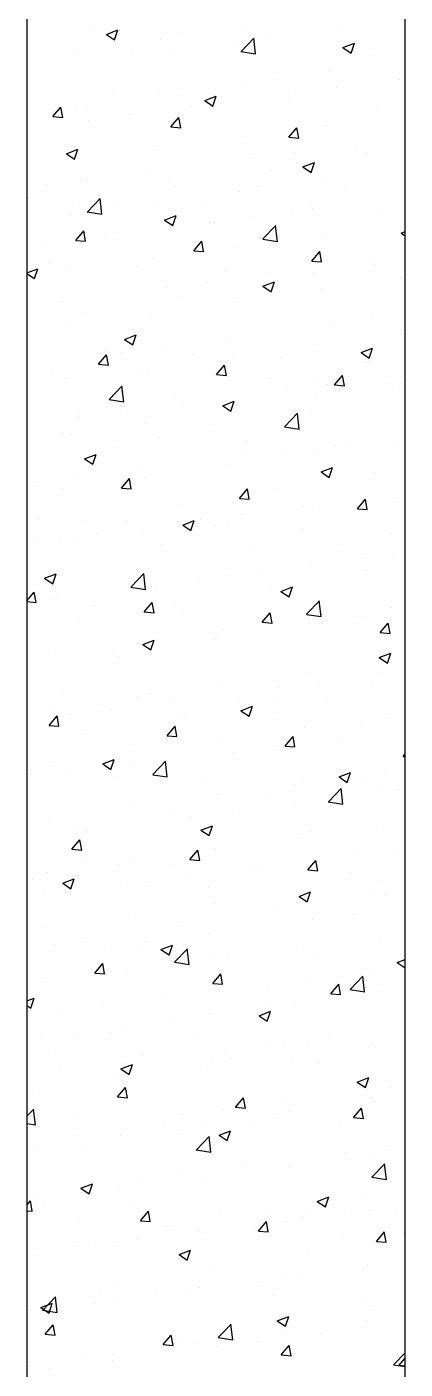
# Model space of a CAD drawing. Header units: millimetres. Extents: x 331487 to 517269, y 198509 to 399936.
# Drawn here: x 442904 to 443134, y 333653 to 334468 of the extents above; entities that cross this region are included whole.
import ezdxf

# ---------------------------------------------------------------- set-up
doc = ezdxf.new("R2010")
doc.units = ezdxf.units.MM
doc.header["$MEASUREMENT"] = 0
doc.layers.add('9th_Column', color=2, linetype='Continuous', lineweight=25)
doc.layers.add('COLUMN', color=6, linetype='Continuous')

msp = doc.modelspace()

# ---------------------------------------------------------------- linework, layer by layer
at = {"layer": '9th_Column'}
for p, q in [((442904.35, 338438.51), (442904.35, 332578.51)), ((443134.35, 332808.51), (443134.35, 338208.51))]:
    msp.add_line(p, q, dxfattribs=at)
at = {"layer": 'COLUMN', "color": 2, "linetype": 'Continuous'}
for p, q in [((442944.7, 334466.43), (442944.7, 334466.43)), ((442952.77, 334463.5), (442959.77, 334466.18)), ((442952.77, 334463.5), (442957.74, 334460.14)), ((442957.74, 334460.14), (442959.76, 334466.18)), ((442960.57, 334465.58), (442960.57, 334465.58)), ((442998.08, 334464.17), (442998.08, 334464.17)), ((443034.63, 334453.17), (443042.42, 334461.29)), ((443037.44, 334467.88), (443037.44, 334467.88)), ((443043.43, 334451.7), (443042.33, 334461.2)), ((443051.46, 334461.92), (443051.46, 334461.92)), ((443094.17, 334467.49), (443094.17, 334467.49)), ((442935, 334453.98), (442935, 334453.98)), ((442985.51, 334460.39), (442985.51, 334460.39)), ((442993.14, 334454.19), (442993.14, 334454.19)), ((443031.02, 334459.18), (443031.02, 334459.18)), ((443034.54, 334453.08), (443043.43, 334451.7)), ((443096.48, 334455.49), (443103.48, 334458.17)), ((443096.48, 334455.49), (443101.46, 334452.13)), ((443101.45, 334452.13), (443103.48, 334458.17)), ((443104.85, 334459.66), (443104.85, 334459.66)), ((442968.11, 334450.9), (442968.11, 334450.9)), ((443115.4, 334450.6), (443115.4, 334450.6)), ((442904.96, 334442.58), (442904.96, 334442.58)), ((443057.08, 334440.59), (443057.08, 334440.59)), ((443087.57, 334441.64), (443087.57, 334441.64)), ((443130.77, 334436.34), (443130.77, 334436.34)), ((442998.76, 334430.58), (442998.76, 334430.58)), ((443036.23, 334434.59), (443036.23, 334434.59)), ((443092.9, 334431.35), (443092.9, 334431.35)), ((442933.78, 334420.69), (442933.78, 334420.69)), ((442940.44, 334420.57), (442940.44, 334420.57)), ((442957.1, 334426.77), (442957.1, 334426.77)), ((442984.29, 334427.1), (442984.29, 334427.1)), ((443010.48, 334424.52), (443010.48, 334424.52)), ((443012.46, 334423.23), (443019.46, 334425.92)), ((443012.46, 334423.23), (443017.43, 334419.88)), ((443017.43, 334419.88), (443019.46, 334425.92)), ((443063.87, 334422.26), (443063.87, 334422.26)), ((443067.87, 334428.05), (443067.87, 334428.05)), ((443117.25, 334420.01), (443117.25, 334420.01)), ((442920.25, 334413.55), (442925.07, 334419.29)), ((442920.25, 334413.55), (442926.23, 334413.02)), ((442926.23, 334413.02), (442925.07, 334419.29)), ((442966.84, 334414.75), (442966.84, 334414.75)), ((442991.98, 334407.27), (442996.8, 334413.02)), ((442997.95, 334406.74), (442996.8, 334413.01)), ((443004.71, 334419.74), (443004.71, 334419.74)), ((442941.8, 334411.46), (442941.8, 334411.46)), ((442991.98, 334407.27), (442997.96, 334406.75)), ((443063.71, 334401), (443068.53, 334406.74)), ((443069.68, 334400.47), (443068.52, 334406.73)), ((443086.36, 334408.35), (443086.36, 334408.35)), ((443035.01, 334401.3), (443035.01, 334401.3)), ((443063.71, 334401), (443069.68, 334400.47)), ((443104.47, 334396.89), (443104.47, 334396.89)), ((442928.44, 334390.98), (442935.44, 334393.67)), ((442928.44, 334390.98), (442933.41, 334387.63)), ((442932.56, 334387.41), (442932.56, 334387.41)), ((442933.41, 334387.62), (442935.43, 334393.67)), ((442983.07, 334393.81), (442983.07, 334393.81)), ((443041.56, 334388.61), (443041.56, 334388.61)), ((443066.59, 334391.91), (443066.59, 334391.91)), ((443111.27, 334390.94), (443111.27, 334390.94)), ((442978.4, 334380.3), (442978.4, 334380.3)), ((443052.95, 334380.92), (443052.95, 334380.92)), ((443072.15, 334382.97), (443079.15, 334385.66)), ((443072.15, 334382.97), (443077.12, 334379.62)), ((443077.12, 334379.62), (443079.15, 334385.66)), ((442915.5, 334372.02), (442915.5, 334372.02)), ((442937.63, 334375.68), (442937.63, 334375.68)), ((442940.53, 334375.31), (442940.53, 334375.31)), ((442991.01, 334373.42), (442991.01, 334373.42)), ((443044.39, 334371.16), (443044.39, 334371.16)), ((443085.14, 334375.06), (443085.14, 334375.06)), ((442905.33, 334364.5), (442905.33, 334364.5)), ((442941.16, 334355.76), (442948.95, 334363.88)), ((442949.97, 334354.29), (442948.86, 334363.79)), ((442994.63, 334370.91), (442994.63, 334370.91)), ((443033.8, 334368.02), (443033.8, 334368.02)), ((443097.77, 334368.91), (443097.77, 334368.91)), ((442936.31, 334360.9), (442936.31, 334360.9)), ((442941.07, 334355.67), (442949.97, 334354.29)), ((442958.71, 334362.24), (442958.71, 334362.24)), ((442981.86, 334360.52), (442981.86, 334360.52)), ((443012.09, 334359.99), (443012.09, 334359.99)), ((443065.48, 334357.73), (443065.48, 334357.73)), ((443076.91, 334358.97), (443076.91, 334358.97)), ((443078.16, 334357.45), (443078.16, 334357.45)), ((443118.86, 334355.48), (443118.86, 334355.48)), ((442931.35, 334354.12), (442931.35, 334354.12)), ((442988.13, 334350.72), (442995.13, 334353.41)), ((442988.13, 334350.72), (442993.1, 334347.36)), ((442993.1, 334347.36), (442995.12, 334353.41)), ((443015.25, 334349.17), (443015.25, 334349.17)), ((443018.59, 334348.96), (443018.59, 334348.96)), ((443040.29, 334352.47), (443040.29, 334352.47)), ((443047.88, 334339.21), (443055.67, 334347.32)), ((443056.69, 334337.74), (443055.59, 334347.23)), ((442934.13, 334338.33), (442938.95, 334344.07)), ((442940.1, 334337.8), (442938.95, 334344.07)), ((442952.1, 334340.86), (442952.1, 334340.86)), ((442960.27, 334338.95), (442960.27, 334338.95)), ((443047.8, 334339.11), (443056.69, 334337.74)), ((443083.92, 334341.77), (443083.92, 334341.77)), ((443131.84, 334342.71), (443134.35, 334343.67)), ((443131.84, 334342.71), (443134.35, 334341.02)), ((442914.22, 334335.87), (442914.22, 334335.87)), ((442934.13, 334338.33), (442940.11, 334337.81)), ((443005.85, 334332.05), (443010.68, 334337.8)), ((443005.85, 334332.05), (443011.83, 334331.53)), ((443011.83, 334331.52), (443010.67, 334337.79)), ((443032.58, 334334.73), (443032.58, 334334.73)), ((443077.58, 334325.78), (443082.4, 334331.52)), ((443083.55, 334325.25), (443082.4, 334331.52)), ((442917.73, 334324.84), (442917.73, 334324.84)), ((442971.12, 334322.59), (442971.12, 334322.59)), ((442980.64, 334327.23), (442980.64, 334327.23)), ((443077.58, 334325.78), (443083.56, 334325.25)), ((443115.01, 334326.33), (443115.01, 334326.33)), ((443115.1, 334323.97), (443115.1, 334323.97)), ((442904.35, 334318.56), (442911.11, 334321.15)), ((442904.35, 334318.3), (442909.08, 334315.11)), ((442909.07, 334315.11), (442911.1, 334321.15)), ((442930.13, 334320.83), (442930.13, 334320.83)), ((443024.5, 334320.33), (443024.5, 334320.33)), ((443051.85, 334318.01), (443051.85, 334318.01)), ((443056.78, 334313.96), (443056.78, 334313.96)), ((443077.88, 334318.08), (443077.88, 334318.08)), ((443131.26, 334315.82), (443131.26, 334315.82)), ((443133.22, 334314.88), (443133.22, 334314.88)), ((442988.94, 334309.73), (442988.94, 334309.73)), ((443013.98, 334313.03), (443013.98, 334313.03)), ((443047.82, 334310.46), (443054.82, 334313.14)), ((443047.82, 334310.46), (443052.79, 334307.1)), ((443052.79, 334307.1), (443054.81, 334313.14)), ((443082.71, 334308.48), (443082.71, 334308.48)), ((442925.79, 334301.42), (442925.79, 334301.42)), ((442998.46, 334303.95), (442998.46, 334303.95)), ((443031.36, 334301.44), (443031.36, 334301.44)), ((442940.15, 334293.94), (442940.15, 334293.94)), ((442979.43, 334293.94), (442979.43, 334293.94)), ((443113.73, 334290.18), (443113.73, 334290.18)), ((442928.92, 334287.54), (442928.92, 334287.54)), ((443088.7, 334286.89), (443088.7, 334286.89)), ((443132, 334281.59), (443132, 334281.59)), ((442963.8, 334278.2), (442970.8, 334280.89)), ((442963.8, 334278.2), (442968.77, 334274.85)), ((442968.76, 334274.85), (442970.79, 334280.89)), ((442987.67, 334273.58), (442987.67, 334273.58)), ((443025.54, 334278.57), (443025.54, 334278.57)), ((443081.49, 334275.19), (443081.49, 334275.19)), ((442948, 334263.11), (442952.82, 334268.85)), ((442951.64, 334271.49), (442951.64, 334271.49)), ((442953.98, 334262.58), (442952.82, 334268.85)), ((442962.64, 334270.29), (442962.64, 334270.29)), ((443005.02, 334269.23), (443005.02, 334269.23)), ((443030.15, 334268.15), (443030.15, 334268.15)), ((443058.41, 334266.98), (443058.41, 334266.98)), ((443107.51, 334270.2), (443114.51, 334272.88)), ((443107.51, 334270.2), (443112.48, 334266.84)), ((443112.48, 334266.84), (443114.51, 334272.88)), ((442919.34, 334260.31), (442919.34, 334260.31)), ((442948, 334263.11), (442953.98, 334262.59)), ((442972.73, 334258.06), (442972.73, 334258.06)), ((442978.21, 334260.65), (442978.21, 334260.65)), ((443019.73, 334256.83), (443024.55, 334262.58)), ((443025.7, 334256.3), (443024.55, 334262.57)), ((443110.97, 334264.31), (443110.97, 334264.31)), ((443111.79, 334264.72), (443111.79, 334264.72)), ((442927.7, 334254.25), (442927.7, 334254.25)), ((442954.42, 334241.79), (442962.21, 334249.91)), ((442963.22, 334240.33), (442962.12, 334249.82)), ((443019.73, 334256.83), (443025.71, 334256.31)), ((443026.11, 334255.8), (443026.11, 334255.8)), ((443052.65, 334254.3), (443052.65, 334254.3)), ((443079.49, 334253.55), (443079.49, 334253.55)), ((443087.43, 334250.74), (443087.43, 334250.74)), ((443091.46, 334250.56), (443096.28, 334256.3)), ((443091.46, 334250.56), (443097.43, 334250.04)), ((443097.43, 334250.03), (443096.27, 334256.3)), ((443125.3, 334255.73), (443125.3, 334255.73)), ((443132.87, 334251.29), (443132.87, 334251.29)), ((442954.33, 334241.7), (442963.23, 334240.32)), ((442994.34, 334244.29), (442994.34, 334244.29)), ((443023.49, 334237.94), (443030.49, 334240.63)), ((443028.46, 334234.59), (443030.48, 334240.63)), ((443062.39, 334247.44), (443062.39, 334247.44)), ((443080.28, 334241.9), (443080.28, 334241.9)), ((443130.79, 334248.3), (443130.79, 334248.3)), ((442936.02, 334234.27), (442936.02, 334234.27)), ((442961.36, 334234.14), (442961.36, 334234.14)), ((442999.24, 334239.13), (442999.24, 334239.13)), ((443023.49, 334237.94), (443028.46, 334234.59)), ((443028.93, 334234.86), (443028.93, 334234.86)), ((443061.14, 334225.24), (443068.93, 334233.36)), ((443069.95, 334223.77), (443068.84, 334233.27)), ((442936.33, 334230.85), (442936.33, 334230.85)), ((442976.99, 334227.36), (442976.99, 334227.36)), ((443061.06, 334225.15), (443069.95, 334223.77)), ((443076.62, 334232.34), (443076.62, 334232.34)), ((442926.48, 334220.96), (442926.48, 334220.96)), ((442931.75, 334220.66), (442931.75, 334220.66)), ((442985.13, 334218.4), (442985.13, 334218.4)), ((443018.3, 334222.33), (443018.3, 334222.33)), ((443038.51, 334216.15), (443038.51, 334216.15)), ((443098.99, 334216.28), (443098.99, 334216.28)), ((442939.46, 334205.69), (442946.47, 334208.38)), ((442944.43, 334202.33), (442946.46, 334208.38)), ((442959.98, 334212.32), (442959.98, 334212.32)), ((443036.09, 334208), (443036.09, 334208)), ((443061.12, 334211.3), (443061.12, 334211.3)), ((443079.06, 334208.61), (443079.06, 334208.61)), ((443091.89, 334213.89), (443091.89, 334213.89)), ((443129.57, 334215.01), (443129.57, 334215.01)), ((442939.46, 334205.69), (442944.44, 334202.33)), ((443027.72, 334201.57), (443027.72, 334201.57)), ((443083.18, 334197.68), (443090.18, 334200.37)), ((443088.15, 334194.32), (443090.17, 334200.37)), ((442935.06, 334194.7), (442935.06, 334194.7)), ((442961.88, 334187.89), (442966.7, 334193.64)), ((442967.85, 334187.36), (442966.7, 334193.63)), ((442972.93, 334199.69), (442972.93, 334199.69)), ((442975.78, 334194.07), (442975.78, 334194.07)), ((443083.18, 334197.68), (443088.15, 334194.33)), ((443114.81, 334197.34), (443114.81, 334197.34)), ((442910.02, 334191.41), (442910.02, 334191.41)), ((442925.27, 334187.67), (442925.27, 334187.67)), ((442961.88, 334187.89), (442967.86, 334187.37)), ((443033.61, 334181.61), (443038.43, 334187.36)), ((443039.58, 334181.08), (443038.42, 334187.35)), ((443056.49, 334187.33), (443056.49, 334187.33)), ((442998.17, 334177.32), (442998.17, 334177.32)), ((443033.61, 334181.61), (443039.58, 334181.09)), ((443072.69, 334176.84), (443072.69, 334176.84)), ((443105.33, 334175.34), (443110.15, 334181.08)), ((443111.3, 334174.81), (443110.15, 334181.08)), ((443128.36, 334181.72), (443128.36, 334181.72)), ((442912.27, 334169.56), (442912.27, 334169.56)), ((442939.85, 334167.31), (442939.85, 334167.31)), ((442965.66, 334167.3), (442965.66, 334167.3)), ((442999.15, 334165.43), (443006.16, 334168.11)), ((443004.12, 334162.07), (443006.15, 334168.11)), ((443009.78, 334168.56), (443009.78, 334168.56)), ((443026.5, 334168.28), (443026.5, 334168.28)), ((443034.81, 334171.86), (443034.81, 334171.86)), ((443077.84, 334175.32), (443077.84, 334175.32)), ((443105.33, 334175.34), (443111.31, 334174.82)), ((442946.62, 334160.25), (442946.62, 334160.25)), ((442974.56, 334160.78), (442974.56, 334160.78)), ((442999.15, 334165.43), (443004.13, 334162.07)), ((443019.04, 334165.05), (443019.04, 334165.05)), ((443072.42, 334162.79), (443072.42, 334162.79)), ((443125.8, 334160.54), (443125.8, 334160.54)), ((442908.75, 334155.26), (442908.75, 334155.26)), ((442924.05, 334154.38), (442924.05, 334154.38)), ((442933.36, 334156.13), (442933.36, 334156.13)), ((442986.74, 334153.87), (442986.74, 334153.87)), ((443040.12, 334151.62), (443040.12, 334151.62)), ((443093.5, 334149.36), (443093.5, 334149.36)), ((443109.53, 334145.72), (443109.53, 334145.72)), ((443127.14, 334148.43), (443127.14, 334148.43)), ((442915.13, 334133.17), (442922.13, 334135.86)), ((442920.1, 334129.82), (442922.13, 334135.86)), ((442967.68, 334127.83), (442975.47, 334135.95)), ((442976.48, 334126.36), (442975.38, 334135.86)), ((443025.28, 334134.99), (443025.28, 334134.99)), ((443046.38, 334137.4), (443046.38, 334137.4)), ((443076.63, 334142.03), (443076.63, 334142.03)), ((443110.68, 334137.68), (443110.68, 334137.68)), ((442915.13, 334133.17), (442920.11, 334129.82)), ((442967.59, 334127.74), (442976.48, 334126.36)), ((442973.35, 334127.49), (442973.35, 334127.49)), ((442983.47, 334129.12), (442983.47, 334129.12)), ((443008.51, 334132.42), (443008.51, 334132.42)), ((443052.36, 334127.67), (443052.36, 334127.67)), ((443058.85, 334125.17), (443065.85, 334127.85)), ((443063.81, 334121.81), (443065.84, 334127.85)), ((442904.35, 334119.33), (442908.85, 334124.69)), ((442904.35, 334118.92), (442910.01, 334118.42)), ((442910, 334118.42), (442908.85, 334124.68)), ((442920.32, 334120.81), (442920.32, 334120.81)), ((442922.84, 334121.09), (442922.84, 334121.09)), ((442975.75, 334112.67), (442980.58, 334118.42)), ((442981.73, 334112.14), (442980.57, 334118.41)), ((443058.85, 334125.17), (443063.82, 334121.81)), ((443074.4, 334111.28), (443082.19, 334119.4)), ((443083.21, 334109.81), (443082.1, 334119.31)), ((442945.76, 334116.47), (442945.76, 334116.47)), ((442975.75, 334112.67), (442981.73, 334112.15)), ((442994.04, 334117.66), (442994.04, 334117.66)), ((442999.14, 334114.22), (442999.14, 334114.22)), ((443047.48, 334106.4), (443052.3, 334112.14)), ((443053.45, 334105.86), (443052.3, 334112.13)), ((443052.52, 334111.96), (443052.52, 334111.96)), ((443074.31, 334111.19), (443083.21, 334109.81)), ((443125.92, 334115.14), (443125.92, 334115.14)), ((442935.72, 334107.65), (442935.72, 334107.65)), ((443047.48, 334106.4), (443053.46, 334105.87)), ((443075.41, 334108.74), (443075.41, 334108.74)), ((443076.32, 334105.71), (443076.32, 334105.71)), ((443083.23, 334106.28), (443083.23, 334106.28)), ((443105.91, 334109.71), (443105.91, 334109.71)), ((443108.26, 334109.57), (443108.26, 334109.57)), ((443119.21, 334100.12), (443124.03, 334105.87)), ((443125.18, 334099.59), (443124.02, 334105.86)), ((442972.13, 334094.2), (442972.13, 334094.2)), ((442974.82, 334092.91), (442981.82, 334095.6)), ((442979.79, 334089.56), (442981.82, 334095.6)), ((443018, 334095.7), (443018, 334095.7)), ((443020.07, 334097.96), (443020.07, 334097.96)), ((443024.07, 334101.7), (443024.07, 334101.7)), ((443119.21, 334100.12), (443125.18, 334099.6)), ((442921.62, 334087.8), (442921.62, 334087.8)), ((442957.17, 334089.68), (442957.17, 334089.68)), ((442959.68, 334085.69), (442959.68, 334085.69)), ((442974.82, 334092.91), (442979.8, 334089.56)), ((442982.2, 334092.98), (442982.2, 334092.98)), ((443118.54, 334084.9), (443125.54, 334087.59)), ((443123.51, 334081.55), (443125.53, 334087.59)), ((443118.54, 334084.9), (443123.51, 334081.55)), ((443124.71, 334081.85), (443124.71, 334081.85)), ((443074.2, 334075.45), (443074.2, 334075.45)), ((443081.95, 334070.13), (443081.95, 334070.13)), ((443114.51, 334070.71), (443114.51, 334070.71)), ((443119.83, 334075.12), (443119.83, 334075.12)), ((442926.29, 334065.37), (442926.29, 334065.37)), ((442979.67, 334063.12), (442979.67, 334063.12)), ((443022.85, 334068.41), (443022.85, 334068.41)), ((443056.92, 334066.83), (443056.92, 334066.83)), ((442920.4, 334054.51), (442920.4, 334054.51)), ((442955.89, 334053.53), (442955.89, 334053.53)), ((442970.91, 334060.91), (442970.91, 334060.91)), ((442993.77, 334058.52), (442993.77, 334058.52)), ((443033.05, 334060.86), (443033.05, 334060.86)), ((443034.51, 334052.65), (443041.52, 334055.34)), ((443039.48, 334049.29), (443041.51, 334055.34)), ((443056.19, 334060.7), (443056.19, 334060.7)), ((443086.43, 334058.61), (443086.43, 334058.61)), ((442917.9, 334043.73), (442922.72, 334049.47)), ((442923.88, 334043.2), (442922.72, 334049.46)), ((442930.86, 334050.24), (442930.86, 334050.24)), ((442947.37, 334051.94), (442947.37, 334051.94)), ((442997.87, 334050.69), (442997.87, 334050.69)), ((443000.75, 334049.68), (443000.75, 334049.68)), ((443034.51, 334052.65), (443039.49, 334049.3)), ((443054.14, 334047.43), (443054.14, 334047.43)), ((443107.52, 334045.17), (443107.52, 334045.17)), ((443123.49, 334048.56), (443123.49, 334048.56)), ((442917.9, 334043.73), (442923.88, 334043.2)), ((442939.56, 334040.68), (442939.56, 334040.68)), ((442989.63, 334037.45), (442994.45, 334043.2)), ((442989.63, 334037.45), (442995.61, 334036.93)), ((442995.6, 334036.92), (442994.45, 334043.19)), ((443061.36, 334031.18), (443066.18, 334036.92)), ((443067.33, 334030.65), (443066.17, 334036.91)), ((443072.98, 334042.16), (443072.98, 334042.16)), ((443021.64, 334035.12), (443021.64, 334035.12)), ((443055.65, 334030.69), (443055.65, 334030.69)), ((443061.36, 334031.18), (443067.33, 334030.65)), ((443093.52, 334035.68), (443093.52, 334035.68)), ((442919.19, 334021.22), (442919.19, 334021.22)), ((442950.49, 334020.4), (442957.49, 334023.08)), ((442955.46, 334017.04), (442957.49, 334023.08)), ((442969.7, 334027.62), (442969.7, 334027.62)), ((442980.93, 334013.87), (442988.72, 334021.98)), ((442989.74, 334012.4), (442988.64, 334021.89)), ((443030.61, 334027.39), (443030.61, 334027.39)), ((443133.08, 334024.9), (443134.35, 334026.41)), ((443133.08, 334024.9), (443134.35, 334024.79)), ((442906.39, 334014.54), (442906.39, 334014.54)), ((442929.59, 334014.09), (442929.59, 334014.09)), ((442950.49, 334020.4), (442955.47, 334017.04)), ((442959.77, 334012.29), (442959.77, 334012.29)), ((442967.46, 334019.08), (442967.46, 334019.08)), ((442980.85, 334013.78), (442989.74, 334012.4)), ((443094.2, 334012.39), (443101.21, 334015.08)), ((443094.2, 334012.39), (443099.18, 334009.03)), ((443099.17, 334009.03), (443101.2, 334015.07)), ((443122.28, 334015.28), (443122.28, 334015.28)), ((442904.55, 334010.8), (442904.55, 334010.8)), ((443013.16, 334010.03), (443013.16, 334010.03)), ((443066.54, 334007.78), (443066.54, 334007.78)), ((443071.76, 334008.87), (443071.76, 334008.87)), ((443087.66, 333997.31), (443095.45, 334005.43)), ((443096.46, 333995.85), (443095.36, 334005.34)), ((443110.38, 334011.05), (443110.38, 334011.05)), ((443119.92, 334005.52), (443119.92, 334005.52)), ((443130.37, 334004.55), (443130.37, 334004.55)), ((443020.42, 334001.83), (443020.42, 334001.83)), ((443052.06, 334001.04), (443052.06, 334001.04)), ((443067.21, 333996.23), (443067.21, 333996.23)), ((443087.57, 333997.22), (443096.47, 333995.84)), ((442917.97, 333987.93), (442917.97, 333987.93)), ((442968.48, 333994.33), (442968.48, 333994.33)), ((442993.75, 333991.03), (442993.75, 333991.03)), ((443004.31, 333987.95), (443004.31, 333987.95)), ((443029.34, 333991.25), (443029.34, 333991.25)), ((443134.34, 333989.09), (443134.34, 333989.09)), ((442935.43, 333981.02), (442935.43, 333981.02)), ((443010.18, 333980.14), (443017.18, 333982.82)), ((443010.18, 333980.14), (443015.16, 333976.78)), ((443015.15, 333976.78), (443017.18, 333982.82)), ((443121.06, 333981.99), (443121.06, 333981.99)), ((442931.78, 333968.51), (442936.6, 333974.25)), ((442937.75, 333967.98), (442936.6, 333974.24)), ((442941.15, 333979.64), (442941.15, 333979.64)), ((443070.55, 333975.58), (443070.55, 333975.58)), ((443076.03, 333979.08), (443076.03, 333979.08)), ((442931.78, 333968.51), (442937.76, 333967.98)), ((443003.5, 333962.23), (443008.33, 333967.98)), ((443009.48, 333961.7), (443008.32, 333967.97)), ((443017.71, 333969.07), (443017.71, 333969.07)), ((443019.2, 333968.54), (443019.2, 333968.54)), ((443104.06, 333965.11), (443104.06, 333965.11)), ((443129.1, 333968.4), (443129.1, 333968.4)), ((442940.3, 333961.19), (442940.3, 333961.19)), ((442959.39, 333959.06), (442959.39, 333959.06)), ((442967.27, 333961.05), (442967.27, 333961.05)), ((442993.68, 333958.93), (442993.68, 333958.93)), ((443003.5, 333962.23), (443009.48, 333961.71)), ((443040.91, 333956.79), (443040.91, 333956.79)), ((443047.06, 333956.68), (443047.06, 333956.68)), ((443075.23, 333955.96), (443080.05, 333961.7)), ((443075.23, 333955.96), (443081.21, 333955.43)), ((443081.2, 333955.43), (443080.05, 333961.69)), ((442908, 333950.01), (442908, 333950.01)), ((442916.76, 333954.64), (442916.76, 333954.64)), ((442926.16, 333947.88), (442933.16, 333950.57)), ((442926.16, 333947.88), (442931.13, 333944.53)), ((442931.13, 333944.53), (442933.16, 333950.57)), ((442961.38, 333947.75), (442961.38, 333947.75)), ((442978, 333948.51), (442978, 333948.51)), ((443003.03, 333951.81), (443003.03, 333951.81)), ((443100.45, 333954.42), (443100.45, 333954.42)), ((443119.84, 333948.7), (443119.84, 333948.7)), ((442914.84, 333940.2), (442914.84, 333940.2)), ((443014.77, 333945.5), (443014.77, 333945.5)), ((443068.15, 333943.24), (443068.15, 333943.24)), ((443069.33, 333942.29), (443069.33, 333942.29)), ((443069.87, 333939.87), (443076.87, 333942.56)), ((443069.87, 333939.87), (443074.85, 333936.52)), ((443074.84, 333936.52), (443076.87, 333942.56)), ((443114.22, 333944.09), (443114.22, 333944.09)), ((443121.53, 333940.99), (443121.53, 333940.99)), ((443017.99, 333935.25), (443017.99, 333935.25)), ((443055.9, 333934.07), (443055.9, 333934.07)), ((442966.05, 333927.76), (442966.05, 333927.76)), ((442997.58, 333924.06), (442997.58, 333924.06)), ((443077.75, 333925.67), (443077.75, 333925.67)), ((443102.79, 333928.96), (443102.79, 333928.96)), ((442915.54, 333921.35), (442915.54, 333921.35)), ((443014.6, 333917.35), (443014.6, 333917.35)), ((443118.63, 333915.41), (443118.63, 333915.41)), ((442920.4, 333910.36), (442920.4, 333910.36)), ((442939.26, 333914.05), (442939.26, 333914.05)), ((442951.69, 333909.07), (442951.69, 333909.07)), ((442973.79, 333908.1), (442973.79, 333908.1)), ((442976.73, 333912.37), (442976.73, 333912.37)), ((442985.85, 333907.62), (442992.85, 333910.31)), ((442985.85, 333907.62), (442990.83, 333904.27)), ((442990.82, 333904.26), (442992.85, 333910.31)), ((442994.19, 333899.9), (443001.98, 333908.02)), ((443003, 333898.43), (443001.89, 333907.93)), ((443068.12, 333909.01), (443068.12, 333909.01)), ((442945.65, 333893.29), (442950.47, 333899.03)), ((442951.63, 333892.76), (442950.47, 333899.03)), ((442994.11, 333899.81), (443003, 333898.43)), ((443016.77, 333901.96), (443016.77, 333901.96)), ((443027.17, 333905.85), (443027.17, 333905.85)), ((443080.55, 333903.59), (443080.55, 333903.59)), ((443129.56, 333899.61), (443134.35, 333901.45)), ((443129.56, 333899.61), (443134.35, 333896.38)), ((443133.93, 333901.33), (443133.93, 333901.33)), ((442945.65, 333893.29), (442951.63, 333892.77)), ((442964.83, 333894.47), (442964.83, 333894.47)), ((443017.38, 333887.01), (443022.2, 333892.76)), ((443023.35, 333886.48), (443022.2, 333892.75)), ((443100.92, 333883.35), (443108.71, 333891.47)), ((443109.72, 333881.88), (443108.62, 333891.38)), ((443114.36, 333894.51), (443114.36, 333894.51)), ((442914.32, 333888.06), (442914.32, 333888.06)), ((443017.38, 333887.01), (443023.36, 333886.49)), ((443051.45, 333886.23), (443051.45, 333886.23)), ((443076.48, 333889.52), (443076.48, 333889.52)), ((443089.11, 333880.74), (443093.93, 333886.48)), ((443095.08, 333880.21), (443093.92, 333886.48)), ((443100.83, 333883.26), (443109.72, 333881.88)), ((443110.09, 333884.42), (443110.09, 333884.42)), ((443117.41, 333882.12), (443117.41, 333882.12)), ((442904.35, 333876.33), (442908.83, 333878.05)), ((442904.35, 333873.67), (442906.8, 333872.01)), ((442906.8, 333872.01), (442908.83, 333878.05)), ((442988.29, 333877.91), (442988.29, 333877.91)), ((443051.77, 333874.41), (443051.77, 333874.41)), ((443066.9, 333875.72), (443066.9, 333875.72)), ((443089.11, 333880.74), (443095.08, 333880.21)), ((442925.39, 333869.63), (442925.39, 333869.63)), ((442950.42, 333872.92), (442950.42, 333872.92)), ((443015.56, 333868.67), (443015.56, 333868.67)), ((443045.54, 333867.36), (443052.54, 333870.05)), ((443045.54, 333867.36), (443050.52, 333864)), ((443050.51, 333864), (443052.54, 333870.04)), ((442963.62, 333861.18), (442963.62, 333861.18)), ((442993.45, 333864.4), (442993.45, 333864.4)), ((443134.05, 333862.46), (443134.05, 333862.46)), ((442913.11, 333854.78), (442913.11, 333854.78)), ((442935.13, 333854.39), (442935.13, 333854.39)), ((442954.31, 333857), (442954.31, 333857)), ((443007.7, 333854.75), (443007.7, 333854.75)), ((443050.17, 333850.08), (443050.17, 333850.08)), ((443061.08, 333852.49), (443061.08, 333852.49)), ((443075.73, 333852.45), (443075.73, 333852.45)), ((443088.05, 333855.07), (443088.05, 333855.07)), ((443114.46, 333850.23), (443114.46, 333850.23)), ((442922.02, 333845.82), (442922.02, 333845.82)), ((442975.4, 333843.57), (442975.4, 333843.57)), ((443017.41, 333842.44), (443017.41, 333842.44)), ((443025.14, 333846.78), (443025.14, 333846.78)), ((443028.78, 333841.31), (443028.78, 333841.31)), ((443065.68, 333842.43), (443065.68, 333842.43)), ((443116.2, 333848.83), (443116.2, 333848.83)), ((442924.11, 333833.48), (442924.11, 333833.48)), ((442961.52, 333835.11), (442968.52, 333837.79)), ((442961.52, 333835.11), (442966.49, 333831.75)), ((442961.99, 333838.47), (442961.99, 333838.47)), ((442966.49, 333831.75), (442968.52, 333837.79)), ((443014.34, 333835.39), (443014.34, 333835.39)), ((443082.16, 333839.06), (443082.16, 333839.06)), ((442959.09, 333832.43), (442959.09, 333832.43)), ((442962.4, 333827.89), (442962.4, 333827.89)), ((443105.23, 333827.1), (443112.23, 333829.78)), ((443105.23, 333827.1), (443110.21, 333823.74)), ((443110.2, 333823.74), (443112.23, 333829.78)), ((442911.89, 333821.49), (442911.89, 333821.49)), ((442959.53, 333818.07), (442964.35, 333823.81)), ((442959.53, 333818.07), (442965.51, 333817.55)), ((442965.5, 333817.54), (442964.35, 333823.81)), ((443031.25, 333811.79), (443036.08, 333817.54)), ((443037.23, 333811.26), (443036.07, 333817.53)), ((443113.92, 333817.46), (443113.92, 333817.46)), ((443124.9, 333823.94), (443124.9, 333823.94)), ((442904.35, 333806.27), (442908.51, 333810.61)), ((442909.53, 333801.02), (442908.43, 333810.52)), ((443023.87, 333810.64), (443023.87, 333810.64)), ((443031.25, 333811.79), (443037.23, 333811.27)), ((443061.74, 333815.62), (443061.74, 333815.62)), ((443064.47, 333809.14), (443064.47, 333809.14)), ((443102.98, 333805.52), (443107.8, 333811.26)), ((443108.95, 333804.99), (443107.8, 333811.26)), ((443114.98, 333815.54), (443114.98, 333815.54)), ((442904.35, 333801.82), (442909.53, 333801.02)), ((442934.42, 333806.17), (442934.42, 333806.17)), ((442987.8, 333803.91), (442987.8, 333803.91)), ((442998.83, 333807.34), (442998.83, 333807.34)), ((443013.13, 333802.1), (443013.13, 333802.1)), ((443041.18, 333801.66), (443041.18, 333801.66)), ((443055.6, 333807.45), (443055.6, 333807.45)), ((443102.98, 333805.52), (443108.96, 333805)), ((442935.68, 333799.03), (442935.68, 333799.03)), ((442961.19, 333794.6), (442961.19, 333794.6)), ((442997.28, 333797.43), (442997.28, 333797.43)), ((443007.45, 333785.94), (443015.24, 333794.06)), ((443016.26, 333784.47), (443015.15, 333793.97)), ((443021.21, 333794.84), (443028.21, 333797.53)), ((443021.21, 333794.84), (443026.18, 333791.49)), ((443026.18, 333791.49), (443028.21, 333797.53)), ((443094.57, 333799.4), (443094.57, 333799.4)), ((442910.68, 333788.2), (442910.68, 333788.2)), ((442938.97, 333787.42), (442938.97, 333787.42)), ((443007.36, 333785.85), (443016.26, 333784.47)), ((443098.59, 333784.5), (443098.59, 333784.5)), ((443123.62, 333787.79), (443123.62, 333787.79)), ((443035.43, 333776.18), (443035.43, 333776.18)), ((443063.25, 333775.85), (443063.25, 333775.85)), ((443113.76, 333782.25), (443113.76, 333782.25)), ((443114.17, 333769.39), (443121.96, 333777.5)), ((443122.98, 333767.92), (443121.88, 333777.42)), ((442972.53, 333767.9), (442972.53, 333767.9)), ((442997.56, 333771.2), (442997.56, 333771.2)), ((443011.91, 333768.81), (443011.91, 333768.81)), ((443114.09, 333769.3), (443122.98, 333767.92)), ((442909.37, 333759.59), (442909.37, 333759.59)), ((442937.19, 333762.59), (442944.19, 333765.28)), ((442937.19, 333762.59), (442942.16, 333759.24)), ((442942.16, 333759.23), (442944.18, 333765.28)), ((442959.97, 333761.31), (442959.97, 333761.31)), ((442904.35, 333752.31), (442906.5, 333754.87)), ((442907.65, 333748.59), (442906.5, 333754.86)), ((442909.46, 333754.91), (442909.46, 333754.91)), ((442914.95, 333755.07), (442914.95, 333755.07)), ((442968.33, 333752.82), (442968.33, 333752.82)), ((443080.9, 333754.58), (443087.9, 333757.27)), ((443080.9, 333754.58), (443085.88, 333751.23)), ((443085.87, 333751.22), (443087.9, 333757.27)), ((443109.79, 333757.79), (443109.79, 333757.79)), ((442904.35, 333748.89), (442907.66, 333748.6)), ((442973.4, 333742.85), (442978.22, 333748.59)), ((442979.38, 333742.32), (442978.22, 333748.59)), ((443021.71, 333750.56), (443021.71, 333750.56)), ((443051.47, 333747.78), (443051.47, 333747.78)), ((443072.28, 333745.06), (443072.28, 333745.06)), ((443075.09, 333748.3), (443075.09, 333748.3)), ((443097.32, 333748.35), (443097.32, 333748.35)), ((443112.55, 333748.96), (443112.55, 333748.96)), ((443128.47, 333746.05), (443128.47, 333746.05)), ((442936.03, 333741.64), (442936.03, 333741.64)), ((442973.4, 333742.85), (442979.38, 333742.33)), ((442989.41, 333739.38), (442989.41, 333739.38)), ((442993.16, 333737.77), (442993.16, 333737.77)), ((443009.13, 333736.74), (443009.13, 333736.74)), ((443010.69, 333735.52), (443010.69, 333735.52)), ((443042.79, 333737.13), (443042.79, 333737.13)), ((443045.13, 333736.57), (443049.95, 333742.32)), ((443045.13, 333736.57), (443051.11, 333736.05)), ((443051.1, 333736.04), (443049.95, 333742.31)), ((443062.04, 333742.56), (443062.04, 333742.56)), ((443116.86, 333730.3), (443121.68, 333736.04)), ((443122.83, 333729.77), (443121.67, 333736.04)), ((443133.75, 333735.83), (443133.75, 333735.83)), ((442934.84, 333727.76), (442934.84, 333727.76)), ((442946.22, 333728.46), (442946.22, 333728.46)), ((442958.75, 333728.02), (442958.75, 333728.02)), ((442971.25, 333731.76), (442971.25, 333731.76)), ((443096.18, 333734.87), (443096.18, 333734.87)), ((443116.86, 333730.3), (443122.83, 333729.78)), ((442908.24, 333721.62), (442908.24, 333721.62)), ((442996.88, 333722.33), (443003.88, 333725.02)), ((442996.88, 333722.33), (443001.85, 333718.97)), ((443001.85, 333718.97), (443003.88, 333725.01)), ((443075.44, 333725.82), (443075.44, 333725.82)), ((443017.12, 333715.81), (443017.12, 333715.81)), ((443108.88, 333713.9), (443108.88, 333713.9)), ((443111.33, 333715.67), (443111.33, 333715.67)), ((442958.8, 333705.8), (442958.8, 333705.8)), ((443045.98, 333705.62), (443045.98, 333705.62)), ((443060.82, 333709.27), (443060.82, 333709.27)), ((443071.01, 333708.91), (443071.01, 333708.91)), ((442913.98, 333688.53), (442921.77, 333696.64)), ((442922.79, 333687.06), (442921.69, 333696.56)), ((442948.43, 333701.98), (442948.43, 333701.98)), ((442957.54, 333694.73), (442957.54, 333694.73)), ((442982.82, 333697.3), (442982.82, 333697.3)), ((443001.81, 333699.73), (443001.81, 333699.73)), ((443009.48, 333702.23), (443009.48, 333702.23)), ((443055.2, 333697.47), (443055.2, 333697.47)), ((443108.58, 333695.22), (443108.58, 333695.22)), ((442907.03, 333688.33), (442907.03, 333688.33)), ((442912.86, 333690.08), (442919.86, 333692.76)), ((442912.86, 333690.08), (442917.83, 333686.72)), ((442913.9, 333688.44), (442922.79, 333687.06)), ((442917.83, 333686.72), (442919.85, 333692.76)), ((442919.91, 333689.02), (442919.91, 333689.02)), ((442944.95, 333692.31), (442944.95, 333692.31)), ((443113.63, 333690.83), (443113.63, 333690.83)), ((442915.55, 333673.91), (442920.37, 333679.65)), ((442921.53, 333673.38), (442920.37, 333679.64)), ((443020.71, 333671.97), (443028.5, 333680.09)), ((443029.51, 333670.51), (443028.41, 333680)), ((443055.31, 333680.82), (443055.31, 333680.82)), ((443056.57, 333682.07), (443063.57, 333684.75)), ((443056.57, 333682.07), (443061.54, 333678.71)), ((443061.54, 333678.71), (443063.57, 333684.75)), ((443110.12, 333682.38), (443110.12, 333682.38)), ((442915.55, 333673.91), (442921.53, 333673.38)), ((442987.28, 333667.63), (442992.1, 333673.38)), ((442993.25, 333667.1), (442992.1, 333673.37)), ((442996.99, 333670.81), (442996.99, 333670.81)), ((443020.62, 333671.88), (443029.52, 333670.5)), ((443059.6, 333675.98), (443059.6, 333675.98)), ((443082.58, 333674.46), (443082.58, 333674.46)), ((442987.28, 333667.63), (442993.26, 333667.11)), ((443008.26, 333668.94), (443008.26, 333668.94)), ((443019.67, 333666.17), (443019.67, 333666.17)), ((443044.7, 333669.47), (443044.7, 333669.47)), ((443059, 333661.36), (443063.83, 333667.1)), ((443064.98, 333660.82), (443063.82, 333667.09)), ((443127.43, 333655.42), (443134.35, 333662.63)), ((442905.81, 333655.04), (442905.81, 333655.04)), ((442938.67, 333660.8), (442938.67, 333660.8)), ((442956.32, 333661.44), (442956.32, 333661.44)), ((442956.51, 333657.86), (442956.51, 333657.86)), ((443059.01, 333661.36), (443064.98, 333660.83)), ((443127.35, 333655.33), (443134.35, 333654.25)), ((443130.73, 333655.08), (443134.35, 333659.39)), ((443130.73, 333655.08), (443134.35, 333654.76)), ((442918.64, 333652.87), (442918.64, 333652.87))]:
    msp.add_line(p, q, dxfattribs=at)

doc.saveas('drawing.dxf')
